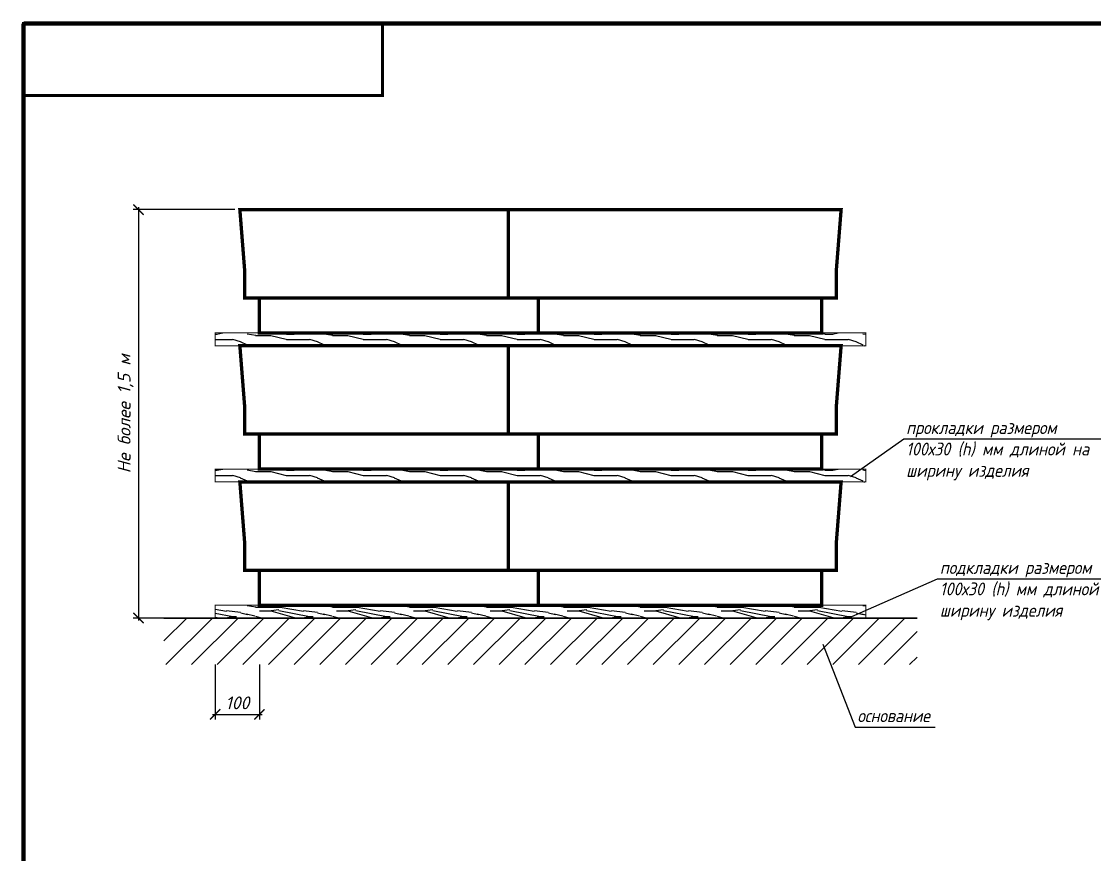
# Model space of a CAD drawing. Header units: millimetres. Extents: x -300689 to 10556, y -104928 to 107291.
# Drawn here: x -20459 to -20249.8, y 27761.5 to 27923.9 of the extents above; entities that cross this region are included whole.
import ezdxf

# ---------------------------------------------------------------- set-up
doc = ezdxf.new("R2010")
doc.units = ezdxf.units.MM
doc.layers.add('линии', color=7, linetype='Continuous')
doc.layers.add('Основная', color=7, linetype='Continuous', lineweight=30)
doc.styles.add('Ариал узк.', font='arial.ttf', dxfattribs={"width": 0.75, "height": 5})
doc.styles.add('стиль2', font='isocpeur.ttf', dxfattribs={"oblique": 15, "height": 2.5})
doc.styles.add('чертежный', font='isocpeui.ttf', dxfattribs={"width": 0.9})
doc.dimstyles.new('1-1', dxfattribs={"dimscale": 0, "dimtxt": 2.7, "dimasz": 2, "dimexe": 1, "dimexo": 1, "dimgap": 1, "dimtad": 1, "dimdec": 0, "dimzin": 0, "dimdsep": 46, "dimtxsty": 'Ариал узк.', "dimblk1": 'ARCHTICK', "dimblk2": 'ARCHTICK', "dimsah": 1, "dimcen": 3, "dimdle": 0.5, "dimclrd": 256, "dimclre": 256, "dimclrt": 256, "dimadec": 0, "dimazin": 0, "dimtfac": 1, "dimtdec": 0, "dimtofl": 0, "dimtmove": 1, "dimatfit": 3, "dimldrblk": 'DOTSMALL', "dimfxl": 0, "dimtolj": 1, "dimtzin": 0, "dimarcsym": 0})

# ---------------------------------------------------------------- blocks, each defined once
blk = doc.blocks.new('_ARCHTICK')
at = {"color": 0, "linetype": 'ByBlock', "ltscale": 10, "const_width": 0.15}
blk.add_lwpolyline([(-0.5, -0.5), (0.5, 0.5)], dxfattribs=at)
blk = doc.blocks.new('*D110')
at = {"layer": 'Defpoints', "color": 0, "linetype": 'ByBlock', "ltscale": 0.25}
for p in [(-20416.38, 27887.19), (-20436.15, 27807.62), (-20416.38, 27807.62)]:
    blk.add_point(p, dxfattribs=at)
at = {"layer": 'линии', "linetype": 'ByBlock', "lineweight": -2, "ltscale": 0.25}
for p, q in [((-20417.38, 27887.19), (-20437.15, 27887.19)), ((-20436.15, 27887.69), (-20436.15, 27807.12)), ((-20417.38, 27807.62), (-20437.15, 27807.62))]:
    blk.add_line(p, q, dxfattribs=at)
at = {"layer": 'линии', "linetype": 'ByBlock', "lineweight": -2, "ltscale": 0.25, "xscale": 2, "yscale": 2, "zscale": 2}
for p, rotation in [((-20436.15, 27887.19), 90), ((-20436.15, 27807.62), 270)]:
    blk.add_blockref('_ARCHTICK', p, dxfattribs=dict(at, rotation=rotation))
at = {"layer": 'линии', "linetype": 'ByBlock', "ltscale": 0.25, "insert": (-20438.65, 27847.4), "char_height": 2.5, "attachment_point": 5, "rotation": 90, "style": 'стиль2'}
blk.add_mtext('\\A1;Не более 1,5 м', dxfattribs=at)
blk = doc.blocks.new('_DotSmall')
at = {"color": 0, "linetype": 'ByBlock', "const_width": 0.5}
blk.add_lwpolyline([(-0.0625, 0, 1), (0.0625, 0, 1)], format="xyb", close=True, dxfattribs=at)
blk = doc.blocks.new('лист')
at = {"const_width": 0.8}
for points in [[(20, 292), (20, 5)], [(20, 292), (415, 292)]]:
    blk.add_lwpolyline(points, dxfattribs=at)
blk = doc.blocks.new('*D145')
at = {"layer": 'Defpoints', "color": 0, "linetype": 'ByBlock', "ltscale": 0.25}
for p in [(-20421.2, 27799.56), (-20412.56, 27799.56), (-20412.56, 27788.84)]:
    blk.add_point(p, dxfattribs=at)
at = {"layer": 'линии', "linetype": 'ByBlock', "lineweight": -2, "ltscale": 0.25}
for p, q in [((-20421.2, 27798.56), (-20421.2, 27787.84)), ((-20412.56, 27798.56), (-20412.56, 27787.84)), ((-20421.7, 27788.84), (-20412.06, 27788.84))]:
    blk.add_line(p, q, dxfattribs=at)
at = {"layer": 'линии', "linetype": 'ByBlock', "lineweight": -2, "ltscale": 0.25, "xscale": 2, "yscale": 2, "zscale": 2, "rotation": 180}
blk.add_blockref('_ARCHTICK', (-20421.2, 27788.84), dxfattribs=at)
at = {"layer": 'линии', "linetype": 'ByBlock', "lineweight": -2, "ltscale": 0.25, "xscale": 2, "yscale": 2, "zscale": 2}
blk.add_blockref('_ARCHTICK', (-20412.56, 27788.84), dxfattribs=at)
at = {"layer": 'линии', "linetype": 'ByBlock', "ltscale": 0.25, "insert": (-20416.88, 27791.09), "char_height": 2.5, "attachment_point": 5, "style": 'стиль2'}
blk.add_mtext('\\A1;100', dxfattribs=at)

msp = doc.modelspace()

# ---------------------------------------------------------------- hatches: boundary and pattern name
at = {"layer": 'линии', "linetype": 'ByBlock', "ltscale": 0.25}
h = msp.add_hatch(dxfattribs=at)
h.set_pattern_fill('WOOD_01', color=256, scale=15, style=0, pattern_type=2)
h.set_pattern_definition([(0, (10.65, 38.223), (0, 15), [3, -12]), (8.9726, (10.8, 30.1234), (90.00000044, 14.999964384), [2.88531, -285.645435]), (5.7105, (10.65, 31.0234), (135.000002607, 14.99978261), [3.01497, -147.73314]), (344.5779, (10.65, 35.52344), (164.999992792, -44.999810082), [4.51248, -446.735655]), (353.6599, (10.95, 40.4734), (15.00000474, 3.0645e-05), [2.71662, -133.11414]), (345.0686, (11.4, 31.9234), (59.999999874, -14.99997554), [2.32863, -230.53398]), (348.6901, (6.15, 40.6234), (15.00000437, 5.56e-06), [6.11883, -70.366455]), (5.7105, (10.8, 28.7734), (135.000002607, 14.99978261), [1.507485, -149.240625]), (0, (10.65, 35.073), (0, 15), [1.5, -13.5]), (0, (7.65, 36.873), (0, 15), [4.5, -10.5]), (11.3099, (10.65, 39.1234), (59.99999657, 14.99996154), [1.5297, -74.955585]), (2.7263, (9.15, 33.5734), (300.000004425, 14.999940266), [3.15357, -312.20337]), (352.4054, (9.9, 33.1234), (119.99999787, -14.999905253), [2.269905, -224.721255]), (0, (9.15, 27.423), (0, 15), [3, -12]), (358.8309, (7.65, 26.67344), (15.0000027486, 1.15203e-05), [7.35153, -727.8015]), (0, (7.65, 37.923), (0, 15), [1.5, -13.5]), (0, (9.15, 39.123), (0, 15), [1.5, -13.5]), (0, (2.4, 40.473), (0, 15), [2.25, -12.75]), (350.5377, (6.45, 41.2234), (15.00000116, 5.81e-06), [4.56207, -86.67936]), (0, (1.65, 41.223), (0, 15), [3, -12]), (0, (0, 27.723), (0, 15), [1.65, -13.35]), (0, (7.65, 28.473), (0, 15), [1.5, -13.5]), (0, (0, 28.923), (0, 15), [3.15, -11.85]), (5.4403, (7.65, 29.8234), (149.999995517, 14.999921754), [3.16425, -313.26108]), (0, (7.8, 31.023), (0, 15), [2.85, -12.15]), (0, (0, 31.323), (0, 15), [1.65, -13.35]), (358.8309, (1.8, 33.72344), (15.0000027486, 1.15203e-05), [7.35153, -727.8015]), (0, (3.15, 35.073), (0, 15), [1.5, -13.5]), (0, (1.65, 35.523), (0, 15), [1.5, -13.5]), (0, (7.65, 35.523), (0, 15), [3, -12]), (0, (4.65, 35.823), (0, 15), [1.5, -13.5]), (0, (1.65, 37.623), (0, 15), [3, -12]), (19.6538, (5.7, 31.3234), (165.000003782, 59.99991862), [2.229915, -220.76109]), (11.3099, (3.15, 35.5234), (59.99999657, 14.99996154), [1.5297, -74.955585]), (11.3099, (9.15, 34.7734), (59.99999657, 14.99996154), [1.5297, -74.955585]), (5.7105, (4.65, 40.4734), (135.000002607, 14.99978261), [1.507485, -149.240625]), (349.6952, (0, 41.5234), (89.999999655, -14.99992045), [1.677045, -166.028025]), (348.6901, (1.65, 27.7234), (15.00000437, 5.56e-06), [1.5297, -74.955585]), (90, (3.15, 27.423), (-15, 9e-16), [0, -15]), (346.6076, (0, 35.82344), (255.000003375, -59.999542995), [3.23805, -320.56731]), (11.3099, (9.15, 37.9234), (59.99999657, 14.99996154), [1.5297, -74.955585]), (10.3048, (9.15, 28.4734), (74.99999682, 14.999940665), [1.677045, -166.028025]), (348.6901, (4.65, 35.0734), (15.00000437, 5.56e-06), [1.5297, -74.955585]), (348.6901, (6.15, 35.8234), (15.00000437, 5.56e-06), [1.5297, -74.955585]), (341.5651, (0, 34.3234), (14.9999969, 1.75e-05), [1.897365, -45.53679]), (345.9638, (1.65, 39.4234), (14.9999941, 1.866e-05), [6.184665, -55.66191]), (343.3008, (4.65, 40.4734), (104.999999365, -29.99990598), [4.698135, -151.906425]), (0, (4.65, 41.223), (0, 15), [1.8, -13.2]), (345.9638, (3.15, 28.9234), (14.9999941, 1.866e-05), [6.184665, -55.66191]), (345.9638, (1.65, 29.9734), (14.9999941, 1.866e-05), [6.184665, -55.66191]), (345.9638, (1.65, 31.3234), (14.9999941, 1.866e-05), [6.184665, -55.66191]), (349.6952, (0, 37.9234), (89.999999655, -14.99992045), [1.677045, -166.028025]), (345.9638, (4.65, 37.6234), (14.9999941, 1.866e-05), [3.092325, -58.75425]), (349.6952, (0, 33.1234), (89.999999655, -14.99992045), [1.677045, -166.028025]), (357.6141, (7.8, 32.07344), (14.999999189, 1.8396e-05), [3.60312, -356.709225]), (349.6952, (6.15, 34.7734), (89.999999655, -14.99992045), [1.677045, -166.028025]), (12.5288, (7.8, 34.4734), (60.00000718, 14.999989556), [1.382925, -136.910235]), (349.5626, (0, 32.37344), (164.999995237, -29.999780153), [5.79591, -573.794325]), (351.8699, (5.7, 31.3234), (14.99999191, -3.63e-06), [2.121315, -103.94469]), (4.7636, (1.65, 32.8234), (164.999999247, 14.999871744), [3.61248, -177.01143]), (0, (5.25, 33.123), (0, 15), [4.65, -10.35]), (344.7449, (0, 39.8734), (59.99999568, -14.99997482), [1.71027, -169.31604]), (350.5377, (3.15, 27.4234), (15.00000116, 5.81e-06), [4.56207, -86.67936]), (340.0169, (0, 30.5734), (44.999998206, -14.999989866), [1.755705, -173.81478]), (0, (12.15, 39.423), (0, 15), [0.75, -14.25]), (0, (12.15, 32.823), (0, 15), [1.5, -13.5]), (11.3099, (12.15, 27.4234), (59.99999657, 14.99996154), [1.5297, -74.955585]), (0, (12.3, 28.923), (0, 15), [2.7, -12.3]), (343.3008, (12.15, 36.8734), (104.999999365, -29.99990598), [1.566045, -155.038515]), (348.0207, (12.3, 33.72344), (284.999994169, -60.0164656205), [2.760105, -503.25966]), (90, (12.15, 27.423), (-15, 9e-16), [0, -15]), (0, (13.65, 27.723), (0, 15), [1.35, -13.65]), (0, (13.65, 30.573), (0, 15), [1.35, -13.65]), (0, (13.65, 31.323), (0, 15), [1.35, -13.65]), (336.0376, (13.65, 36.4234), (105.00000041, -44.999799776), [1.477335, -146.25543]), (348.5163, (13.65, 38.22344), (74.999999758, -15.0023320591), [1.37757, -978.232875]), (341.5651, (13.65, 32.8234), (14.9999969, 1.75e-05), [1.42302, -46.01112]), (347.4712, (13.65, 40.1734), (75.000004806, -14.999994046), [1.382925, -136.910235])])
h.paths.add_polyline_path([(-20294.3466, 27863.1635), (-20421.2039, 27863.1635), (-20421.2039, 27860.6635), (-20294.3466, 27860.6635)])
h = msp.add_hatch(dxfattribs=at)
h.set_pattern_fill('WOOD_01', color=256, scale=15, style=0, pattern_type=2)
h.set_pattern_definition([(0, (10.65, 11.7), (0, 15), [3, -12]), (8.9726, (10.8, 3.6), (90.00000044, 14.999964384), [2.88531, -285.645435]), (5.7105, (10.65, 4.5), (135.000002607, 14.99978261), [3.01497, -147.73314]), (344.5779, (10.65, 9), (164.999992792, -44.999810082), [4.51248, -446.735655]), (353.6599, (10.95, 13.95), (15.00000474, 3.0645e-05), [2.71662, -133.11414]), (345.0686, (11.4, 5.4), (59.999999874, -14.99997554), [2.32863, -230.53398]), (348.6901, (6.15, 14.1), (15.00000437, 5.56e-06), [6.11883, -70.366455]), (5.7105, (10.8, 2.25), (135.000002607, 14.99978261), [1.507485, -149.240625]), (0, (10.65, 8.55), (0, 15), [1.5, -13.5]), (0, (7.65, 10.35), (0, 15), [4.5, -10.5]), (11.3099, (10.65, 12.6), (59.99999657, 14.99996154), [1.5297, -74.955585]), (2.7263, (9.15, 7.05), (300.000004425, 14.999940266), [3.15357, -312.20337]), (352.4054, (9.9, 6.6), (119.99999787, -14.999905253), [2.269905, -224.721255]), (0, (9.15, 0.9), (0, 15), [3, -12]), (358.8309, (7.65, 0.15), (15.0000027486, 1.15203e-05), [7.35153, -727.8015]), (0, (7.65, 11.4), (0, 15), [1.5, -13.5]), (0, (9.15, 12.6), (0, 15), [1.5, -13.5]), (0, (2.4, 13.95), (0, 15), [2.25, -12.75]), (350.5377, (6.45, 14.7), (15.00000116, 5.81e-06), [4.56207, -86.67936]), (0, (1.65, 14.7), (0, 15), [3, -12]), (0, (0, 1.2), (0, 15), [1.65, -13.35]), (0, (7.65, 1.95), (0, 15), [1.5, -13.5]), (0, (0, 2.4), (0, 15), [3.15, -11.85]), (5.4403, (7.65, 3.3), (149.999995517, 14.999921754), [3.16425, -313.26108]), (0, (7.8, 4.5), (0, 15), [2.85, -12.15]), (0, (0, 4.8), (0, 15), [1.65, -13.35]), (358.8309, (1.8, 7.2), (15.0000027486, 1.15203e-05), [7.35153, -727.8015]), (0, (3.15, 8.55), (0, 15), [1.5, -13.5]), (0, (1.65, 9), (0, 15), [1.5, -13.5]), (0, (7.65, 9), (0, 15), [3, -12]), (0, (4.65, 9.3), (0, 15), [1.5, -13.5]), (0, (1.65, 11.1), (0, 15), [3, -12]), (19.6538, (5.7, 4.8), (165.000003782, 59.99991862), [2.229915, -220.76109]), (11.3099, (3.15, 9), (59.99999657, 14.99996154), [1.5297, -74.955585]), (11.3099, (9.15, 8.25), (59.99999657, 14.99996154), [1.5297, -74.955585]), (5.7105, (4.65, 13.95), (135.000002607, 14.99978261), [1.507485, -149.240625]), (349.6952, (0, 15), (89.999999655, -14.99992045), [1.677045, -166.028025]), (348.6901, (1.65, 1.2), (15.00000437, 5.56e-06), [1.5297, -74.955585]), (90, (3.15, 0.9), (-15, 9e-16), [0, -15]), (346.6076, (0, 9.3), (255.000003375, -59.999542995), [3.23805, -320.56731]), (11.3099, (9.15, 11.4), (59.99999657, 14.99996154), [1.5297, -74.955585]), (10.3048, (9.15, 1.95), (74.99999682, 14.999940665), [1.677045, -166.028025]), (348.6901, (4.65, 8.55), (15.00000437, 5.56e-06), [1.5297, -74.955585]), (348.6901, (6.15, 9.3), (15.00000437, 5.56e-06), [1.5297, -74.955585]), (341.5651, (0, 7.8), (14.9999969, 1.75e-05), [1.897365, -45.53679]), (345.9638, (1.65, 12.9), (14.9999941, 1.866e-05), [6.184665, -55.66191]), (343.3008, (4.65, 13.95), (104.999999365, -29.99990598), [4.698135, -151.906425]), (0, (4.65, 14.7), (0, 15), [1.8, -13.2]), (345.9638, (3.15, 2.4), (14.9999941, 1.866e-05), [6.184665, -55.66191]), (345.9638, (1.65, 3.45), (14.9999941, 1.866e-05), [6.184665, -55.66191]), (345.9638, (1.65, 4.8), (14.9999941, 1.866e-05), [6.184665, -55.66191]), (349.6952, (0, 11.4), (89.999999655, -14.99992045), [1.677045, -166.028025]), (345.9638, (4.65, 11.1), (14.9999941, 1.866e-05), [3.092325, -58.75425]), (349.6952, (0, 6.6), (89.999999655, -14.99992045), [1.677045, -166.028025]), (357.6141, (7.8, 5.55), (14.999999189, 1.8396e-05), [3.60312, -356.709225]), (349.6952, (6.15, 8.25), (89.999999655, -14.99992045), [1.677045, -166.028025]), (12.5288, (7.8, 7.95), (60.00000718, 14.999989556), [1.382925, -136.910235]), (349.5626, (0, 5.85), (164.999995237, -29.999780153), [5.79591, -573.794325]), (351.8699, (5.7, 4.8), (14.99999191, -3.63e-06), [2.121315, -103.94469]), (4.7636, (1.65, 6.3), (164.999999247, 14.999871744), [3.61248, -177.01143]), (0, (5.25, 6.6), (0, 15), [4.65, -10.35]), (344.7449, (0, 13.35), (59.99999568, -14.99997482), [1.71027, -169.31604]), (350.5377, (3.15, 0.9), (15.00000116, 5.81e-06), [4.56207, -86.67936]), (340.0169, (0, 4.05), (44.999998206, -14.999989866), [1.755705, -173.81478]), (0, (12.15, 12.9), (0, 15), [0.75, -14.25]), (0, (12.15, 6.3), (0, 15), [1.5, -13.5]), (11.3099, (12.15, 0.9), (59.99999657, 14.99996154), [1.5297, -74.955585]), (0, (12.3, 2.4), (0, 15), [2.7, -12.3]), (343.3008, (12.15, 10.35), (104.999999365, -29.99990598), [1.566045, -155.038515]), (348.0207, (12.3, 7.2), (284.999994169, -60.0164656205), [2.760105, -503.25966]), (90, (12.15, 0.9), (-15, 9e-16), [0, -15]), (0, (13.65, 1.2), (0, 15), [1.35, -13.65]), (0, (13.65, 4.05), (0, 15), [1.35, -13.65]), (0, (13.65, 4.8), (0, 15), [1.35, -13.65]), (336.0376, (13.65, 9.9), (105.00000041, -44.999799776), [1.477335, -146.25543]), (348.5163, (13.65, 11.7), (74.999999758, -15.0023320591), [1.37757, -978.232875]), (341.5651, (13.65, 6.3), (14.9999969, 1.75e-05), [1.42302, -46.01112]), (347.4712, (13.65, 13.65), (75.000004806, -14.999994046), [1.382925, -136.910235])])
h.paths.add_polyline_path([(-20294.3466, 27810.1166), (-20421.2039, 27810.1166), (-20421.2039, 27807.6166), (-20294.3466, 27807.6166)])
h.paths.add_polyline_path([(-20294.3466, 27836.64), (-20421.2039, 27836.64), (-20421.2039, 27834.14), (-20294.3466, 27834.14)])
h = msp.add_hatch(dxfattribs=at)
h.set_pattern_fill('JIS_WOOD', color=256, scale=5, style=0)
h.set_pattern_definition([(45, (22.8967, 42.2502), (-2.5, 2.5), [])])
h.paths.add_polyline_path([(-20284.3466, 27807.6166), (-20431.2039, 27807.6166), (-20431.2039, 27798.5444), (-20284.3466, 27798.5444)])

# ---------------------------------------------------------------- linework, layer by layer
at = {"lineweight": 25, "const_width": 0.6}
msp.add_lwpolyline([(-20458.5565, 27923.4581), (-20388.5565, 27923.4581), (-20388.5565, 27909.4581), (-20458.5565, 27909.4581), (-20458.5565, 27923.4581)], dxfattribs=at)
at = {"layer": 'линии', "linetype": 'ByBlock', "ltscale": 0.25}
for points, const_width in [([(-20416.3792, 27887.1869), (-20299.1712, 27887.1869), (-20300.1267, 27875.0839), (-20300.1267, 27869.9879), (-20302.9932, 27869.9879), (-20302.9932, 27863.1635), (-20412.5572, 27863.1635), (-20412.5572, 27869.9879), (-20302.9932, 27869.9879), (-20415.4237, 27869.9879), (-20415.4237, 27875.0839), (-20416.3792, 27887.1869)], 0.65), ([(-20364.0464, 27887.1869), (-20364.0464, 27869.9879)], 0.65), ([(-20358.1779, 27869.9879), (-20358.1779, 27863.1635)], 0.65), ([(-20421.2039, 27863.1635), (-20421.2039, 27860.6635), (-20294.3466, 27860.6635), (-20294.3466, 27863.1635), (-20421.2039, 27863.1635)], 0.195), ([(-20416.3792, 27860.6635), (-20299.1712, 27860.6635), (-20300.1267, 27848.5605), (-20300.1267, 27843.4645), (-20302.9932, 27843.4645), (-20302.9932, 27836.64), (-20412.5572, 27836.64), (-20412.5572, 27843.4645), (-20302.9932, 27843.4645), (-20415.4237, 27843.4645), (-20415.4237, 27848.5605), (-20416.3792, 27860.6635)], 0.65), ([(-20364.0464, 27860.6635), (-20364.0464, 27843.4645)], 0.65), ([(-20358.1779, 27843.4645), (-20358.1779, 27836.64)], 0.65), ([(-20421.2039, 27836.64), (-20421.2039, 27834.14), (-20294.3466, 27834.14), (-20294.3466, 27836.64), (-20421.2039, 27836.64)], 0.195), ([(-20416.3792, 27834.14), (-20299.1712, 27834.14), (-20300.1267, 27822.037), (-20300.1267, 27816.941), (-20302.9932, 27816.941), (-20302.9932, 27810.1166), (-20412.5572, 27810.1166), (-20412.5572, 27816.941), (-20302.9932, 27816.941), (-20415.4237, 27816.941), (-20415.4237, 27822.037), (-20416.3792, 27834.14)], 0.65), ([(-20364.0464, 27834.14), (-20364.0464, 27816.941)], 0.65), ([(-20358.1779, 27816.941), (-20358.1779, 27810.1166)], 0.65), ([(-20421.2039, 27810.1166), (-20421.2039, 27807.6166), (-20294.3466, 27807.6166), (-20294.3466, 27810.1166), (-20421.2039, 27810.1166)], 0.195)]:
    msp.add_lwpolyline(points, dxfattribs=dict(at, const_width=const_width))
for points in [[(-20297.3469, 27835.1991), (-20286.9601, 27842.5066), (-20246.2458, 27842.5066)], [(-20297.0563, 27807.9417), (-20280.3897, 27815.2492), (-20239.6754, 27815.2492)], [(-20302.7039, 27802.5487), (-20296.4592, 27786.3752), (-20280.8591, 27786.3752)]]:
    msp.add_lwpolyline(points, dxfattribs=at)
at = {"layer": 'Основная', "linetype": 'ByBlock', "ltscale": 0.25}
msp.add_line((-20284.3466, 27807.6166), (-20431.2039, 27807.6166), dxfattribs=at)

# ---------------------------------------------------------------- block references
msp.add_blockref('лист', (-20478.5565, 27631.4581))

# ---------------------------------------------------------------- texts
at = {"lineweight": 25, "char_height": 2.5, "width": 164.073141, "attachment_point": 1, "style": 'чертежный'}
for s, insert in [('прокладки размером\\P100х30 (h) мм длиной на\\Pширину изделия', (-20286.489, 27845.9626)), ('подкладки размером\\P100х30 (h) мм длиной на\\Pширину изделия', (-20279.9186, 27818.7052)), ('основание', (-20295.9881, 27789.8312))]:
    msp.add_mtext(s, dxfattribs=dict(at, insert=insert))

# ---------------------------------------------------------------- dimensions: what is measured, and where the dimension line sits
at = {"layer": 'линии', "linetype": 'ByBlock', "ltscale": 0.25}
dim = msp.add_linear_dim(base=(-20436.1469, 27807.6166), p1=(-20416.3792, 27887.1869), p2=(-20416.3792, 27807.6166), angle=90, text='Не более 1,5 м', dimstyle='1-1', override={"dimscale": 1, "dimtxsty": 'стиль2'}, dxfattribs=at)
dim.commit()
dim.dimension.update_dxf_attribs({"geometry": '*D110', "text_midpoint": (-20438.6469, 27847.4017)})
dim = msp.add_linear_dim(base=(-20412.5572, 27788.8389), p1=(-20421.2039, 27799.5574), p2=(-20412.5572, 27799.5561), text='100', dimstyle='1-1', override={"dimscale": 1, "dimtxsty": 'стиль2'}, dxfattribs=at)
dim.commit()
dim.dimension.update_dxf_attribs({"geometry": '*D145', "text_midpoint": (-20416.8806, 27791.0889)})

doc.saveas('drawing.dxf')
